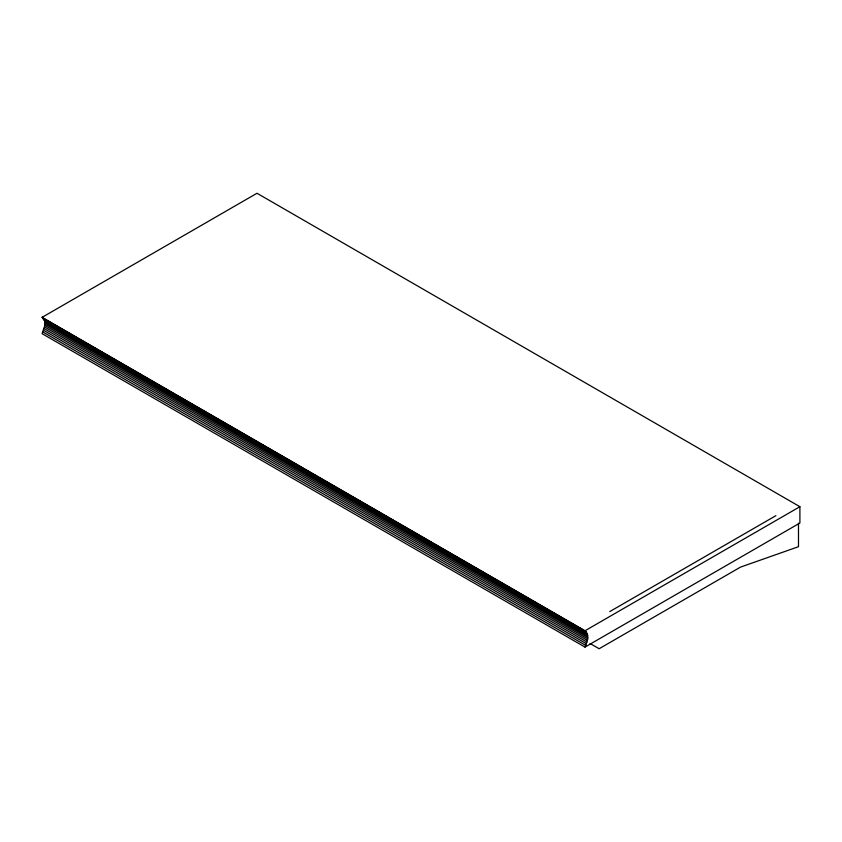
<?xml version="1.0" encoding="UTF-8"?>
<svg xmlns="http://www.w3.org/2000/svg" width="842" height="842" viewBox="0 0 842 842"><rect width="100%" height="100%" fill="white"/><g stroke="black" fill="none" stroke-linecap="round" stroke-linejoin="round"><path stroke-width="1.26" d="M44.847 325.412L44.594 321.086L42.1 317.339L256.999 193.26L799.9 506.705L799.9 523.029L585.001 647.098L42.1 333.664L44.847 325.412L587.748 638.857L585.001 647.098M587.748 638.857L587.506 634.531L585.001 630.774L42.1 317.339M609.745 611.597L775.861 515.683M585.001 630.774L799.9 506.705M585.832 631.447L42.931 318.002L42.931 316.855M43.637 318.865L586.537 632.3M44.194 319.897L587.095 633.331M44.594 321.086L587.506 634.531M44.847 322.412L587.748 635.857M44.931 323.865L587.832 637.31M44.594 327.022L587.506 640.467M590.095 643.509L599.136 648.74L740.518 567.108L798.49 546.7L798.49 523.198M44.194 328.685L587.095 642.13M43.637 330.359L586.537 643.804M42.931 332.032L585.832 645.467"/></g></svg>
